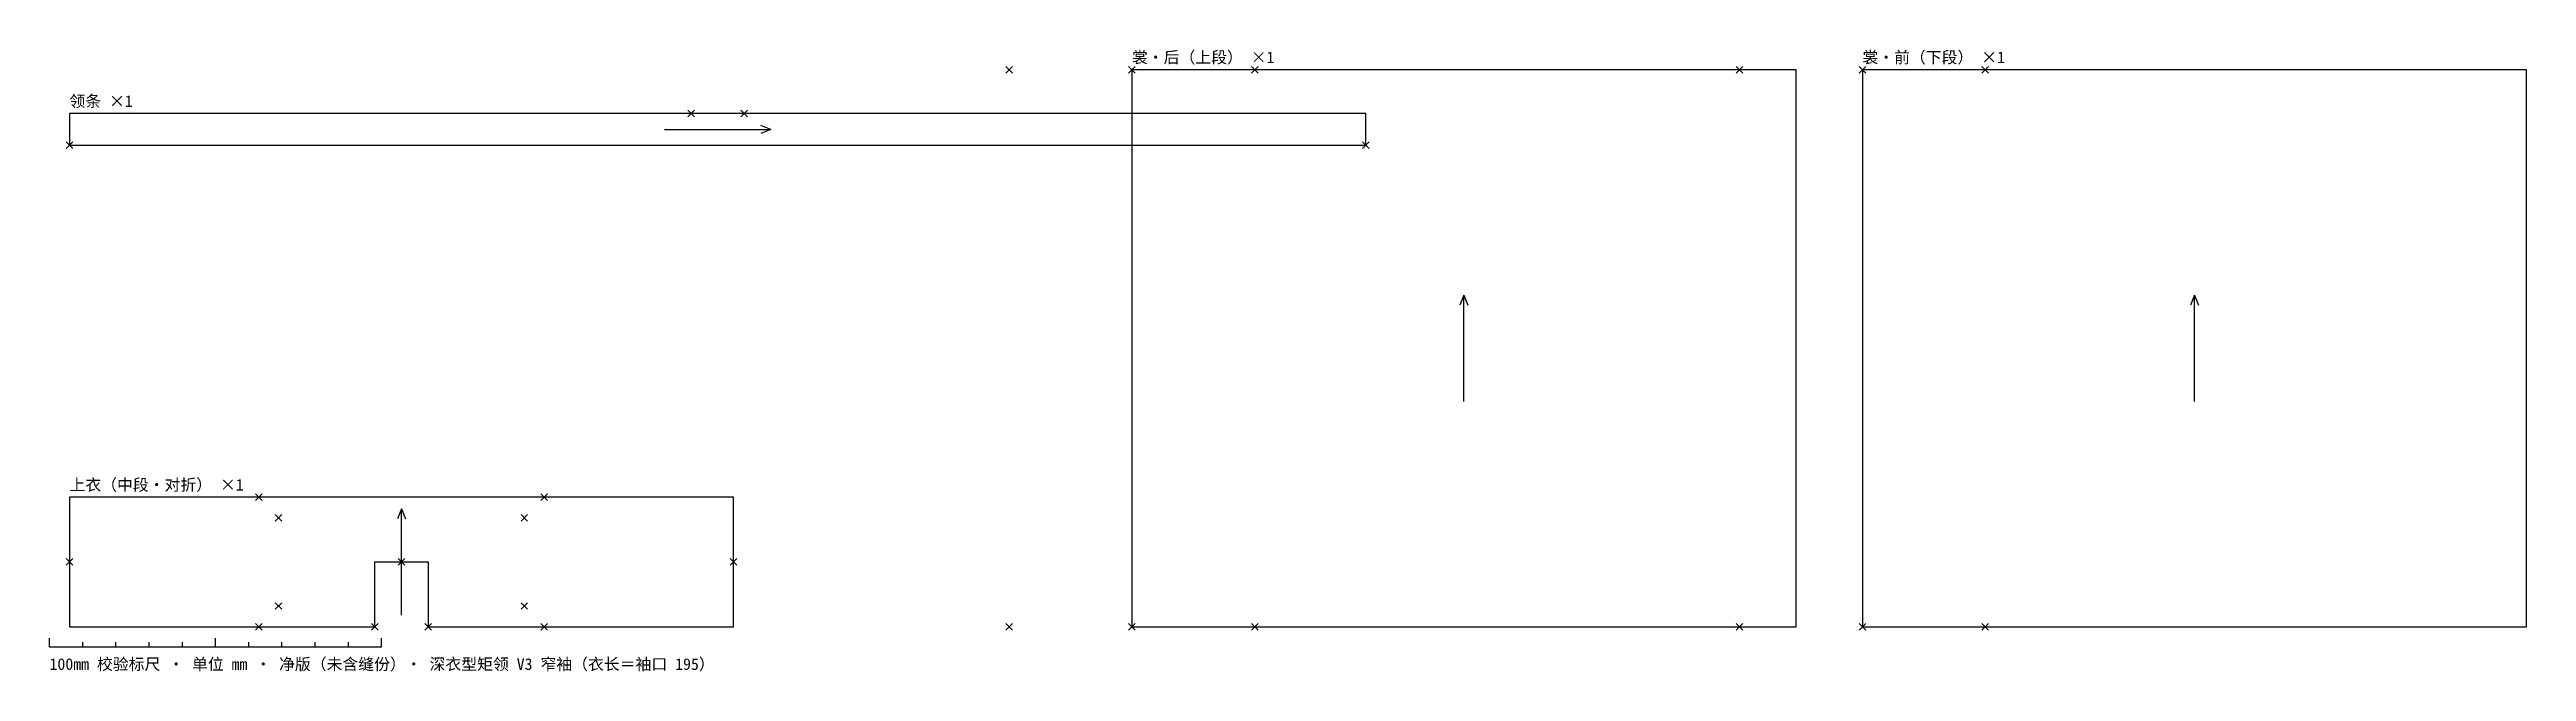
# Model space of a CAD drawing. Header units: millimetres. Extents: x 40 to 7500, y -135 to 1738.
import ezdxf

# ---------------------------------------------------------------- set-up
doc = ezdxf.new("R2010")
doc.units = ezdxf.units.MM
for name, color, linetype in [('CUT_轮廓', 7, 'Continuous'), ('DIM_标注', 4, 'Continuous'), ('GRAIN_布纹', 8, 'Continuous'), ('NOTCH_刀口', 1, 'Continuous'), ('TEXT_文字', 3, 'Continuous')]:
    doc.layers.add(name, color=color, linetype=linetype)
doc.styles.add('CN', font='simsun.ttc')

msp = doc.modelspace()

# ---------------------------------------------------------------- linework, layer by layer
at = {"layer": 'CUT_轮廓'}
for points in [[(3300, 0), (5300, 0), (5300, 1677), (3300, 1677)], [(5500, 0), (7500, 0), (7500, 1677), (5500, 1677)], [(100, 1450), (4004, 1450), (4004, 1545), (100, 1545)], [(100, 0), (1020, 0), (1020, 195), (1180, 195), (1180, 0), (2100, 0), (2100, 390), (100, 390)]]:
    msp.add_lwpolyline(points, close=True, dxfattribs=at)
at = {"layer": 'DIM_标注'}
for p, q in [((40, -60), (40, -34)), ((40, -60), (1040, -60)), ((140, -60), (140, -46)), ((240, -60), (240, -46)), ((340, -60), (340, -46)), ((440, -60), (440, -46)), ((540, -60), (540, -34)), ((640, -60), (640, -46)), ((740, -60), (740, -46)), ((840, -60), (840, -46)), ((940, -60), (940, -46)), ((1040, -60), (1040, -34))]:
    msp.add_line(p, q, dxfattribs=at)
at = {"layer": 'GRAIN_布纹'}
for p, q in [((1892, 1497.5), (2212, 1497.5)), ((2212, 1497.5), (2182, 1509.5)), ((2212, 1497.5), (2182, 1485.5)), ((4300, 998.5), (4288, 968.5)), ((4300, 678.5), (4300, 998.5)), ((4300, 998.5), (4312, 968.5)), ((6500, 998.5), (6488, 968.5)), ((6500, 678.5), (6500, 998.5)), ((6500, 998.5), (6512, 968.5)), ((1100, 355), (1088, 325)), ((1100, 35), (1100, 355)), ((1100, 355), (1112, 325))]:
    msp.add_line(p, q, dxfattribs=at)
at = {"layer": 'NOTCH_刀口'}
for p, q in [((2920, 1667), (2940, 1687)), ((2920, 1687), (2940, 1667)), ((3290, 1667), (3310, 1687)), ((3290, 1687), (3310, 1667)), ((3660, 1667), (3680, 1687)), ((3660, 1687), (3680, 1667)), ((5120, 1667), (5140, 1687)), ((5120, 1687), (5140, 1667)), ((5490, 1667), (5510, 1687)), ((5490, 1687), (5510, 1667)), ((5860, 1667), (5880, 1687)), ((5860, 1687), (5880, 1667)), ((1962, 1535), (1982, 1555)), ((1962, 1555), (1982, 1535)), ((2122, 1535), (2142, 1555)), ((2122, 1555), (2142, 1535)), ((90, 1440), (110, 1460)), ((90, 1460), (110, 1440)), ((3994, 1440), (4014, 1460)), ((3994, 1460), (4014, 1440)), ((660, 380), (680, 400)), ((660, 400), (680, 380)), ((1520, 380), (1540, 400)), ((1520, 400), (1540, 380)), ((720, 317.5), (740, 337.5)), ((720, 337.5), (740, 317.5)), ((1460, 317.5), (1480, 337.5)), ((1460, 337.5), (1480, 317.5)), ((90, 185), (110, 205)), ((90, 205), (110, 185)), ((1090, 185), (1110, 205)), ((1090, 205), (1110, 185)), ((2090, 185), (2110, 205)), ((2090, 205), (2110, 185)), ((660, -10), (680, 10)), ((660, 10), (680, -10)), ((720, 52.5), (740, 72.5)), ((720, 72.5), (740, 52.5)), ((1010, -10), (1030, 10)), ((1010, 10), (1030, -10)), ((1170, -10), (1190, 10)), ((1170, 10), (1190, -10)), ((1460, 52.5), (1480, 72.5)), ((1460, 72.5), (1480, 52.5)), ((1520, -10), (1540, 10)), ((1520, 10), (1540, -10)), ((2920, -10), (2940, 10)), ((2920, 10), (2940, -10)), ((3290, -10), (3310, 10)), ((3290, 10), (3310, -10)), ((3660, -10), (3680, 10)), ((3660, 10), (3680, -10)), ((5120, -10), (5140, 10)), ((5120, 10), (5140, -10)), ((5490, -10), (5510, 10)), ((5490, 10), (5510, -10)), ((5860, -10), (5880, 10)), ((5860, 10), (5880, -10))]:
    msp.add_line(p, q, dxfattribs=at)

# ---------------------------------------------------------------- texts
at = {"layer": 'TEXT_文字', "style": 'CN'}
for s, p in [('裳·后（上段） ×1', (3300, 1697)), ('裳·前（下段） ×1', (5500, 1697)), ('领条 ×1', (100, 1565)), ('上衣（中段·对折） ×1', (100, 410)), ('100mm 校验标尺 · 单位 mm · 净版（未含缝份）· 深衣型矩领 V3 窄袖（衣长＝袖口 195）', (40, -130))]:
    msp.add_text(s, height=35, dxfattribs=at).set_placement(p)

doc.saveas('drawing.dxf')
